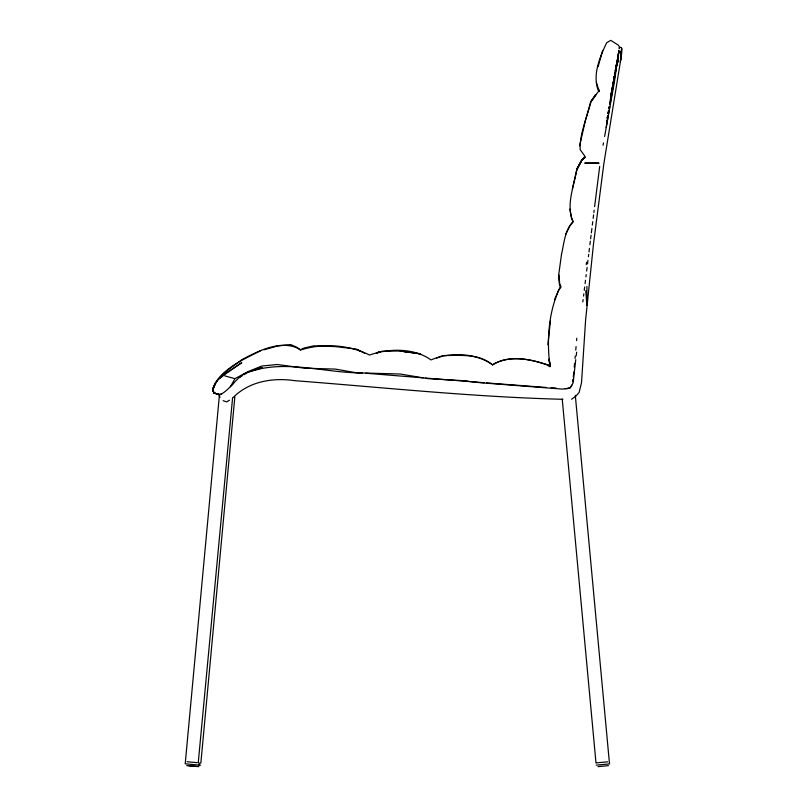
<?xml version="1.0" encoding="UTF-8"?>
<svg xmlns="http://www.w3.org/2000/svg" width="807" height="807" viewBox="0 0 807 807"><rect width="100%" height="100%" fill="white"/><g stroke="black" fill="none" stroke-linecap="round" stroke-linejoin="round"><path stroke-width="1.21" d="M586.931 286.455L586.85 305.349L585.781 290.691M549.971 365.864L549.224 359.135L550.011 366.842C546.571 340.211 548.407 311.331 560.229 286.969L559.301 283.62L558.737 274.541M621.249 52.586L621.582 48.027L620.714 47.25L619.524 47.583L619.11 48.672M618.646 54.059L618.929 50.417L614.389 82.112L604.614 136.454M611.121 95.952L610.475 100.441L611.625 91.13M575.038 358.439L575.24 356.058M575.754 350.117L576.067 346.556M576.581 340.615L576.793 338.234M219.383 395.39L185.207 763.795L198.532 765.026M232.587 397.881L198.24 762.877M198.966 765.429L199.087 764.088M199.178 763.119L200.862 763.049L234.847 396.762M573.323 376.95L573.777 372.017M574.231 367.074L574.574 363.372M547.892 344.851L550.404 321.004M575.744 359.67L573.152 382.76L570.216 387.905L562.56 389.105L480.669 382.75L461.786 380.622L427.66 378.614L400.232 374.014L356.724 372.824L335.339 369.092L304.451 368.194L277.265 364.512L261.75 366.045L247.87 371.674L234.968 378.654L224.901 375.941L224.427 374.034L241.807 362.666L225.466 374.034L224.427 374.034C218.808 377.807 213.492 383.466 212.725 390.467L214.208 393.16L219.383 394.492L214.158 392.999L212.725 390.467C215.711 375.81 231.155 368.274 241.787 359.71C258.825 350.702 282.289 338.547 300.84 349.935C322.528 342.985 349.088 344.65 369.495 355.04C388.631 348.291 414.031 347.696 431.039 359.932C449.489 351.902 475.979 352.669 492.492 364.764C509.721 354.091 532.085 359.508 550.041 365.712M576.208 355.917L576.662 352.165M619.312 47.875L619.251 46.423L617.98 44.91L610.717 40.35L606.652 42.771C599.752 57.337 591.985 75.586 598.633 91.191L590.542 102.035C586.992 117.681 579.708 133.518 580.132 149.618L585.055 156.447L582.079 159.796L576.955 168.754C574.261 185.852 565.556 204.857 573.111 221.703L569.883 225.879L565.697 234.413M582.825 301.909L583.118 299.589M583.542 296.108L583.834 293.798M584.258 290.318L584.672 286.969M585.085 283.62L585.509 280.251M585.922 276.882L586.205 274.632M586.649 271.051L587.082 267.47M587.526 263.889L587.97 260.308M588.414 256.727L588.707 254.336M589.009 251.955L589.443 248.374M589.887 244.793L590.331 241.212M590.633 238.822L591.067 235.24M591.36 232.92L591.914 228.421M592.328 225.052L592.742 221.713M593.155 218.364L593.589 214.864M593.881 212.523L594.164 210.193M594.608 206.632L599.692 166.434M618.212 57.468L617.506 63.138L618.364 57.458M586.235 264.676L586.548 262.255M617.254 64.59L618.545 55.017M561.501 254.356L558.726 274.582L559.675 283.62L561.097 286.969L558.565 290.318L554.54 299.75M611.282 94.782L611.787 91.282M611.383 93.995L611.676 91.978M613.461 81.527L611.292 94.54L611.787 91.181M611.353 93.632L611.686 91.403M611.292 94.54L611.605 92.462L610.496 99.543L610.899 97.011M614.066 80.609L616.185 67.354L610.102 104.143M611.01 95.862L609.678 104.285L610.042 102.116M610.556 98.827L610.889 96.638M612.049 89.073L612.432 86.631M612.15 89.174L612.503 86.985M607.025 122.351L607.57 119.043L606.178 127.456M572.536 381.681L572.93 379.31M615.973 68.726L618.858 51.446L618.212 54.947M607.701 118.427L608.105 116.047M608.508 113.666L608.912 111.285M609.305 108.905L609.709 106.524M608.155 113.394L608.579 110.963L608.185 113.242M607.378 117.782L607.782 115.512M608.135 113.555L608.549 111.205M613.239 81.88L612.826 84.19L613.209 82.011M613.653 79.57L614.066 77.27M606.561 122.462L606.925 120.455M613.794 78.743L614.137 76.847M616.719 63.117L616.074 66.618L616.921 62.3M617.143 60.777L617.789 57.277M603.051 145.27L603.485 142.879M607.278 118.498L607.641 116.571M613.663 79.157L614.077 76.978M613.754 79.863L615.136 72.65L613.673 80.317M615.388 70.189L615.842 67.808M614.48 74.96L614.924 72.67M615.368 70.38L616.911 62.371M618.021 58.558L617.506 60.969M617.577 60.797L618.253 57.368M617.335 62.028L615.378 71.47L617.103 63.138M617.476 61.12L617.95 58.85M617.506 60.989L617.97 58.75M561.47 254.518C564.164 243.361 564.547 230.338 573.111 221.703L571.497 218.172L569.913 209.104M614.601 74.516L615.116 72.065M579.547 145.855L585.569 119.92L590.966 102.035M617.002 63.4L615.358 70.986L617.274 62.109M572.365 189.04L576.944 168.774L582.079 159.796L584.944 157.486M260.641 350.732C242.806 359.861 218.99 369.495 212.725 390.467L214.208 393.16L219.383 394.492M213.936 386.099L212.725 390.467L214.39 393.18M602.577 50.72L598.138 66.557M581.565 160.159L576.753 170.085L582.079 159.796L581.565 160.159L585.035 157.405M230.399 386.815L234.968 378.654M213.149 387.935L214.773 385.312M590.542 102.035L595.536 94.53M591.612 101.097L596.07 94.53M571.951 385.221L570.166 387.683L567.2 388.742L564.729 388.591M232.043 384.949L233.677 383.093M233.183 397.488C249.242 381.308 272.867 377.454 294.646 380.662C384.001 387.521 473.326 397.024 562.903 399.294M217.547 379.804L223.478 375.477M218.082 379.361L222.692 376.032M571.578 399.233L575.825 396.217L579.113 392.484L581.524 382.71L585.6 320.056L593.488 244.087L603.868 163.559L621.128 57.196L621.713 52.778L621.521 51.729L620.573 51.416M219.978 394.27L221.199 393.897M240.002 377.162L242.019 375.921M244.027 374.69L248.052 372.209L262.114 367.478M229.47 400.252L226.535 401.896L223.115 400.675M376.718 353.163L381.751 351.257L399.677 350.984L410.37 352.326M436.758 358.076L442.912 355.504M376.385 353.083L379.895 351.681L376.496 353.012M253.923 370.342L262.154 367.72M264.05 349.784L277.699 345.991L290.641 344.539L296.936 347.323L300.194 349.966L303.946 348.049L313.893 345.82L335.369 346.596L356.169 349.038L364.653 353.224M608.417 765.631L598.007 766.65M596.817 762.928L595.99 763.008L562.227 399.051M597.644 762.746L607.631 761.818M596.181 765.137L609.507 763.906L575.31 395.309M444.102 355.494C460.363 355.594 479.358 353.426 492.502 364.966C509.701 354.081 532.307 359.337 550.203 365.944M546.168 387.461L486.54 382.911M551.11 387.763L556.063 388.066M484.049 382.72L425.471 378.049M422.979 377.858L365.924 373.238M362.222 372.935C325.524 373.046 287.252 359.67 251.36 371.2C236.744 374.155 231.639 389.771 219.01 395.248L220.029 397.377M187.083 761.727L197.069 762.655M199.006 765.006L200.671 765.157M198.855 766.65L188.435 765.631M186.72 765.591L196.716 766.519M465.367 381.267L467.727 381.509M412.74 352.629L416.311 353.073M548.084 365.51L550.374 366.126M547.872 365.51L549.738 366.116M213.794 392.747L217.91 394.361M359.619 350.823L357.471 349.734L359.468 350.803M418.682 353.375L420.861 354.606M599.197 91.191L596.373 82.506M598.764 89.698L599.268 91.554M549.214 359.105L549.96 365.813M621.793 50.165L621.582 48.027L621.582 50.266M621.511 51.154L620.391 61.786L621.602 50.498L621.138 55.431L621.511 51.154M609.315 106.544L608.952 108.753L609.315 106.514M607.732 115.815L607.308 118.246L607.721 115.915M598.824 163.135L584.934 163.135L598.824 163.135M403.137 351.378L399.949 350.984L420.679 353.92L403.137 351.378"/></g></svg>
